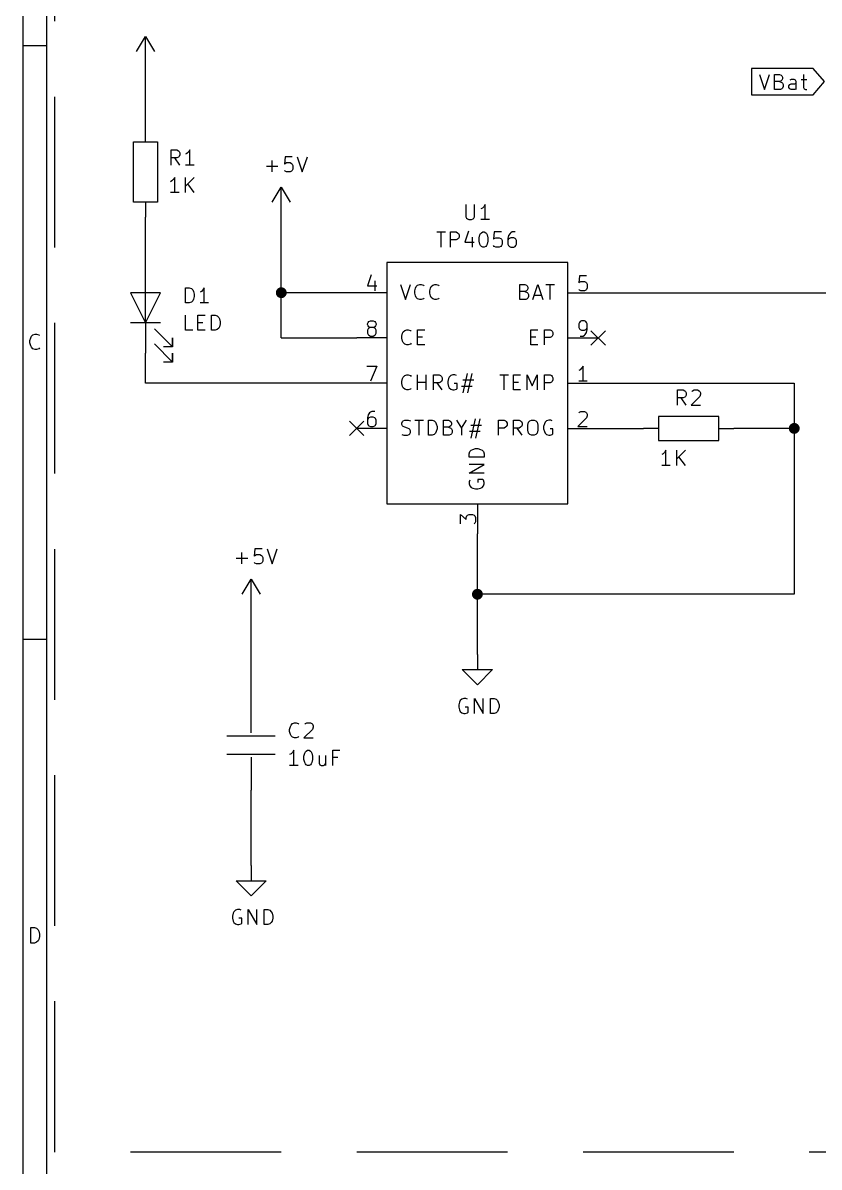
# Model space of a CAD drawing. Extents: x 0.4 to 16.1, y -11.3 to -0.4.
# Drawn here: x 0.394 to 3.032, y -8.05 to -4.255 of the extents above; entities that cross this region are included whole.
import ezdxf

# ---------------------------------------------------------------- set-up
doc = ezdxf.new("R2010")
doc.units = 0
doc.header["$MEASUREMENT"] = 0
doc.linetypes.add('DASHED', pattern=[0.75, 0.5, -0.25])
for name, color, linetype in [('BLUE4', 5, 'CONTINUOUS'), ('BROWN2', 54, 'CONTINUOUS'), ('CYAN2', 4, 'CONTINUOUS'), ('MAGENTA2', 6, 'CONTINUOUS'), ('MAGENTA3', 221, 'CONTINUOUS'), ('RED3', 11, 'CONTINUOUS')]:
    doc.layers.add(name, color=color, linetype=linetype)

msp = doc.modelspace()

# ---------------------------------------------------------------- linework, layer by layer
at = {"layer": 'BLUE4', "linetype": 'CONTINUOUS'}
for p, q in [((1.54762, -5.09124), (1.53571, -5.12695)), ((1.55952, -5.11028), (1.55952, -5.14362)), ((2.23809, -5.09362), (2.23571, -5.11743)), ((2.23571, -5.11743), (2.23809, -5.11505)), ((2.2619, -5.09362), (2.23809, -5.09362)), ((2.23809, -5.11505), (2.24285, -5.11267)), ((2.24285, -5.11267), (2.25476, -5.11267)), ((2.25476, -5.11267), (2.25952, -5.11505)), ((2.25952, -5.11505), (2.2619, -5.11743)), ((2.2619, -5.11743), (2.26428, -5.12219)), ((2.26428, -5.12219), (2.26428, -5.13409)), ((1.53571, -5.12695), (1.56667, -5.12695)), ((2.23809, -5.14124), (2.23571, -5.13885)), ((2.24285, -5.14362), (2.23809, -5.14124)), ((2.25476, -5.14362), (2.24285, -5.14362)), ((2.25952, -5.14124), (2.25476, -5.14362)), ((2.2619, -5.13885), (2.25952, -5.14124)), ((2.26428, -5.13409), (2.2619, -5.13885)), ((1.53571, -5.25314), (1.53809, -5.24838)), ((1.53571, -5.25552), (1.53571, -5.25314)), ((1.53809, -5.26028), (1.53571, -5.25552)), ((1.53809, -5.26981), (1.53571, -5.27457)), ((1.53809, -5.24838), (1.54047, -5.246)), ((1.54047, -5.26267), (1.53809, -5.26028)), ((1.54047, -5.26743), (1.53809, -5.26981)), ((1.54047, -5.246), (1.54524, -5.24362)), ((1.54524, -5.26505), (1.54047, -5.26267)), ((1.54524, -5.26505), (1.54047, -5.26743)), ((1.54524, -5.24362), (1.55476, -5.24362)), ((1.55476, -5.26505), (1.54524, -5.26505)), ((1.55476, -5.24362), (1.55952, -5.246)), ((1.55952, -5.26267), (1.55476, -5.26505)), ((1.55952, -5.26743), (1.55476, -5.26505)), ((1.55952, -5.246), (1.5619, -5.24838)), ((1.5619, -5.26028), (1.55952, -5.26267)), ((1.5619, -5.26981), (1.55952, -5.26743)), ((1.5619, -5.24838), (1.56428, -5.25314)), ((1.56428, -5.25552), (1.5619, -5.26028)), ((1.56428, -5.27457), (1.5619, -5.26981)), ((1.56428, -5.25314), (1.56428, -5.25552)), ((2.23809, -5.24838), (2.23571, -5.25314)), ((2.23571, -5.25314), (2.23571, -5.26505)), ((2.23571, -5.26505), (2.23809, -5.26981)), ((2.24047, -5.246), (2.23809, -5.24838)), ((2.23809, -5.26981), (2.24047, -5.27219)), ((2.24524, -5.24362), (2.24047, -5.246)), ((2.24047, -5.27219), (2.24524, -5.27457)), ((2.25476, -5.24362), (2.24524, -5.24362)), ((2.25952, -5.246), (2.25476, -5.24362)), ((2.25476, -5.27457), (2.25952, -5.27219)), ((2.2619, -5.24838), (2.25952, -5.246)), ((2.25952, -5.27219), (2.2619, -5.26981)), ((2.26428, -5.25314), (2.2619, -5.24838)), ((2.2619, -5.26981), (2.26428, -5.26505)), ((2.2619, -5.28171), (2.26428, -5.27219)), ((2.26428, -5.27219), (2.26428, -5.25314)), ((1.53571, -5.27457), (1.53571, -5.28409)), ((1.53571, -5.28409), (1.53809, -5.28885)), ((1.53809, -5.28885), (1.54047, -5.29124)), ((1.54047, -5.29124), (1.54524, -5.29362)), ((1.54524, -5.29362), (1.55476, -5.29362)), ((1.55476, -5.29362), (1.55952, -5.29124)), ((1.55952, -5.29124), (1.5619, -5.28885)), ((1.5619, -5.28885), (1.56428, -5.28409)), ((1.56428, -5.28409), (1.56428, -5.27457)), ((2.24047, -5.29362), (2.25, -5.29362)), ((2.24524, -5.27457), (2.25476, -5.27457)), ((2.25, -5.29362), (2.25476, -5.29124)), ((2.25476, -5.29124), (2.25714, -5.28885)), ((2.25714, -5.28885), (2.2619, -5.28171)), ((1.53333, -5.39362), (1.56667, -5.39362)), ((1.56667, -5.39362), (1.54524, -5.44362)), ((2.24047, -5.40552), (2.23571, -5.4079)), ((2.24524, -5.40076), (2.24047, -5.40552)), ((2.25, -5.39362), (2.24524, -5.40076)), ((2.25, -5.44362), (2.25, -5.39362)), ((2.26428, -5.44362), (2.23571, -5.44362)), ((1.53809, -5.55552), (1.53571, -5.56505)), ((1.53571, -5.56505), (1.53571, -5.58409)), ((1.53809, -5.56743), (1.53571, -5.57219)), ((1.54285, -5.54838), (1.53809, -5.55552)), ((1.54047, -5.56505), (1.53809, -5.56743)), ((1.54524, -5.56267), (1.54047, -5.56505)), ((1.54524, -5.546), (1.54285, -5.54838)), ((1.55, -5.54362), (1.54524, -5.546)), ((1.55476, -5.56267), (1.54524, -5.56267)), ((1.55952, -5.54362), (1.55, -5.54362)), ((1.55952, -5.56505), (1.55476, -5.56267)), ((1.5619, -5.56743), (1.55952, -5.56505)), ((1.56428, -5.57219), (1.5619, -5.56743)), ((1.56428, -5.58409), (1.56428, -5.57219)), ((2.2619, -5.56505), (2.23333, -5.59362)), ((2.23571, -5.54838), (2.23809, -5.546)), ((2.23809, -5.546), (2.24285, -5.54362)), ((2.24285, -5.54362), (2.25476, -5.54362)), ((2.25476, -5.54362), (2.25952, -5.546)), ((2.25952, -5.546), (2.2619, -5.54838)), ((2.2619, -5.54838), (2.26428, -5.55314)), ((2.26428, -5.5579), (2.2619, -5.56505)), ((2.26428, -5.55314), (2.26428, -5.5579)), ((1.53571, -5.58409), (1.53809, -5.58885)), ((1.53809, -5.58885), (1.54047, -5.59124)), ((1.54047, -5.59124), (1.54524, -5.59362)), ((1.54524, -5.59362), (1.55476, -5.59362)), ((1.55476, -5.59362), (1.55952, -5.59124)), ((1.55952, -5.59124), (1.5619, -5.58885)), ((1.5619, -5.58885), (1.56428, -5.58409)), ((2.23333, -5.59362), (2.26428, -5.59362)), ((1.84362, -5.91667), (1.84362, -5.88571)), ((1.84362, -5.88571), (1.86267, -5.90238)), ((1.86267, -5.89524), (1.86505, -5.89047)), ((1.86267, -5.90238), (1.86267, -5.89524)), ((1.86505, -5.89047), (1.86743, -5.88809)), ((1.86743, -5.88809), (1.87219, -5.88571)), ((1.87219, -5.88571), (1.88409, -5.88571)), ((1.88409, -5.88571), (1.88885, -5.88809)), ((1.88885, -5.88809), (1.89124, -5.89047)), ((1.89124, -5.91428), (1.88885, -5.91667)), ((1.89124, -5.89047), (1.89362, -5.89524)), ((1.89362, -5.90952), (1.89124, -5.91428)), ((1.89362, -5.89524), (1.89362, -5.90952))]:
    msp.add_line(p, q, dxfattribs=at)
at = {"layer": 'BROWN2', "linetype": 'CONTINUOUS'}
for p, q in [((0.3937, -0.3937), (0.3937, -11.2993)), ((0.47244, -0.47244), (0.47244, -11.2206)), ((0.77, -4.35), (0.8, -4.3)), ((0.8, -4.4), (0.8, -4.3)), ((0.8, -4.3), (0.83, -4.35)), ((0.3937, -4.33071), (0.47244, -4.33071)), ((3.0125, -4.40624), (2.80832, -4.40624)), ((2.80832, -4.40624), (2.80832, -4.45)), ((2.83497, -4.42619), (2.85163, -4.47619)), ((2.85163, -4.47619), (2.8683, -4.42619)), ((2.88497, -4.47619), (2.88497, -4.42619)), ((2.88497, -4.42619), (2.90163, -4.42619)), ((2.90163, -4.42619), (2.9064, -4.42857)), ((2.9064, -4.42857), (2.90878, -4.43095)), ((2.90878, -4.43095), (2.91116, -4.43572)), ((2.91116, -4.43572), (2.91116, -4.44048)), ((2.9802, -4.42619), (2.9802, -4.46905)), ((3.05, -4.45), (3.0125, -4.40624)), ((2.80832, -4.45), (2.80832, -4.49376)), ((2.90163, -4.45), (2.88497, -4.45)), ((2.90402, -4.47619), (2.88497, -4.47619)), ((2.9064, -4.44762), (2.90163, -4.45)), ((2.90163, -4.45), (2.90878, -4.45238)), ((2.90878, -4.47381), (2.90402, -4.47619)), ((2.90878, -4.44524), (2.9064, -4.44762)), ((2.91116, -4.44048), (2.90878, -4.44524)), ((2.90878, -4.45238), (2.91116, -4.45476)), ((2.91116, -4.47143), (2.90878, -4.47381)), ((2.91116, -4.45476), (2.91354, -4.45952)), ((2.91354, -4.46667), (2.91116, -4.47143)), ((2.91354, -4.45952), (2.91354, -4.46667)), ((2.93259, -4.46429), (2.93497, -4.45952)), ((2.93259, -4.46905), (2.93259, -4.46429)), ((2.93497, -4.47381), (2.93259, -4.46905)), ((2.93973, -4.44286), (2.93497, -4.44524)), ((2.93497, -4.45952), (2.93973, -4.45715)), ((2.93973, -4.47619), (2.93497, -4.47381)), ((2.94925, -4.44286), (2.93973, -4.44286)), ((2.93973, -4.45715), (2.95163, -4.45715)), ((2.95163, -4.47619), (2.93973, -4.47619)), ((2.95402, -4.44524), (2.94925, -4.44286)), ((2.95163, -4.45715), (2.9564, -4.45476)), ((2.9564, -4.47381), (2.95163, -4.47619)), ((2.9564, -4.45), (2.95402, -4.44524)), ((2.9564, -4.47619), (2.9564, -4.45)), ((2.97306, -4.44286), (2.99211, -4.44286)), ((2.9802, -4.46905), (2.98259, -4.47381)), ((2.98259, -4.47381), (2.98735, -4.47619)), ((2.98735, -4.47619), (2.99211, -4.47619)), ((3.0125, -4.49376), (3.05, -4.45)), ((2.80832, -4.49376), (3.0125, -4.49376)), ((0.8, -4.65), (0.8, -4.6)), ((0.76, -4.85), (0.76, -4.65)), ((0.76, -4.65), (0.84, -4.65)), ((0.84, -4.65), (0.84, -4.85)), ((1.22, -4.85), (1.25, -4.8)), ((1.25, -4.9), (1.25, -4.8)), ((1.25, -4.8), (1.28, -4.85)), ((0.84, -4.85), (0.76, -4.85)), ((0.8, -4.85), (0.8, -4.9)), ((0.8, -5.15), (0.8, -5.05)), ((1.6, -5.05), (1.6, -5.85)), ((2.2, -5.05), (1.6, -5.05)), ((2.2, -5.85), (2.2, -5.05)), ((0.85, -5.15), (0.75, -5.15)), ((0.75, -5.15), (0.8, -5.25)), ((0.8, -5.25), (0.8, -5.15)), ((0.8, -5.25), (0.85, -5.15)), ((1.6, -5.15), (1.5, -5.15)), ((2.2, -5.15), (2.3, -5.15)), ((0.85, -5.25), (0.75, -5.25)), ((0.8, -5.25), (0.8, -5.35)), ((0.83, -5.27), (0.89, -5.33)), ((0.41723, -5.30887), (0.41967, -5.29912)), ((0.41723, -5.31618), (0.41723, -5.30887)), ((0.41967, -5.29912), (0.4221, -5.29424)), ((0.4221, -5.29424), (0.42698, -5.28937)), ((0.42698, -5.28937), (0.43429, -5.28693)), ((0.43429, -5.28693), (0.43916, -5.28693)), ((0.43916, -5.28693), (0.44647, -5.28937)), ((0.44647, -5.28937), (0.44891, -5.29181)), ((0.89, -5.33), (0.89, -5.3)), ((0.89, -5.3), (0.89, -5.33)), ((1.6, -5.3), (1.5, -5.3)), ((2.2, -5.3), (2.3, -5.3)), ((0.41967, -5.32593), (0.41723, -5.31618)), ((0.4221, -5.3308), (0.41967, -5.32593)), ((0.42698, -5.33567), (0.4221, -5.3308)), ((0.43429, -5.33811), (0.42698, -5.33567)), ((0.43916, -5.33811), (0.43429, -5.33811)), ((0.44647, -5.33567), (0.43916, -5.33811)), ((0.44891, -5.33324), (0.44647, -5.33567)), ((0.83, -5.32), (0.89, -5.38)), ((0.89, -5.33), (0.86, -5.33)), ((0.89, -5.38), (0.89, -5.35)), ((0.89, -5.35), (0.89, -5.38)), ((0.89, -5.38), (0.86, -5.38)), ((1.6, -5.45), (1.5, -5.45)), ((2.2, -5.45), (2.3, -5.45)), ((2.5, -5.56), (2.5, -5.64)), ((2.7, -5.56), (2.5, -5.56)), ((2.7, -5.64), (2.7, -5.56)), ((1.6, -5.6), (1.5, -5.6)), ((2.2, -5.6), (2.3, -5.6)), ((2.5, -5.6), (2.45, -5.6)), ((2.7, -5.6), (2.75, -5.6)), ((2.5, -5.64), (2.7, -5.64)), ((1.6, -5.85), (2.2, -5.85)), ((1.9, -5.85), (1.9, -5.95)), ((1.12, -6.15), (1.15, -6.1)), ((1.15, -6.2), (1.15, -6.1)), ((1.15, -6.1), (1.18, -6.15)), ((0.3937, -6.29921), (0.47244, -6.29921)), ((1.9, -6.35), (1.9, -6.4)), ((1.9, -6.45), (1.85, -6.4)), ((1.85, -6.4), (1.9, -6.4)), ((1.9, -6.4), (1.95, -6.4)), ((1.95, -6.4), (1.9, -6.45)), ((1.15, -6.61), (1.15, -6.5)), ((1.07, -6.62), (1.23, -6.62)), ((1.07, -6.68), (1.23, -6.68)), ((1.15, -6.69), (1.15, -6.8)), ((1.15, -7.05), (1.15, -7.1)), ((1.15, -7.15), (1.1, -7.1)), ((1.1, -7.1), (1.15, -7.1)), ((1.15, -7.1), (1.2, -7.1)), ((1.2, -7.1), (1.15, -7.15)), ((0.41967, -7.30661), (0.41967, -7.25543)), ((0.41967, -7.25543), (0.43185, -7.25543)), ((0.43185, -7.25543), (0.43916, -7.25787)), ((0.43916, -7.25787), (0.44404, -7.26275)), ((0.44404, -7.26275), (0.44647, -7.26762)), ((0.44647, -7.26762), (0.44891, -7.27737)), ((0.44891, -7.28468), (0.44647, -7.29443)), ((0.44891, -7.27737), (0.44891, -7.28468)), ((0.43185, -7.30661), (0.41967, -7.30661)), ((0.43916, -7.30418), (0.43185, -7.30661)), ((0.44404, -7.2993), (0.43916, -7.30418)), ((0.44647, -7.29443), (0.44404, -7.2993))]:
    msp.add_line(p, q, dxfattribs=at)
at = {"layer": 'CYAN2', "linetype": 'CONTINUOUS'}
for p, q in [((2.276, -5.276), (2.324, -5.324)), ((2.324, -5.276), (2.276, -5.324)), ((1.476, -5.576), (1.524, -5.624)), ((1.524, -5.576), (1.476, -5.624))]:
    msp.add_line(p, q, dxfattribs=at)
at = {"layer": 'MAGENTA2', "linetype": 'CONTINUOUS'}
for p, q in [((0.88503, -4.72662), (0.88503, -4.67662)), ((0.88503, -4.67662), (0.90407, -4.67662)), ((0.90407, -4.70281), (0.88503, -4.70281)), ((0.9136, -4.72662), (0.89693, -4.70281)), ((0.90407, -4.67662), (0.90883, -4.679)), ((0.90883, -4.70043), (0.90407, -4.70281)), ((0.90883, -4.679), (0.91122, -4.68138)), ((0.91122, -4.69805), (0.90883, -4.70043)), ((0.91122, -4.68138), (0.9136, -4.68614)), ((0.9136, -4.69328), (0.91122, -4.69805)), ((0.9136, -4.68614), (0.9136, -4.69328)), ((0.93741, -4.68852), (0.93265, -4.6909)), ((0.94217, -4.68376), (0.93741, -4.68852)), ((0.94693, -4.67662), (0.94217, -4.68376)), ((0.94693, -4.72662), (0.94693, -4.67662)), ((1.26262, -4.69962), (1.26024, -4.72343)), ((1.28643, -4.69962), (1.26262, -4.69962)), ((1.30309, -4.69962), (1.31976, -4.74962)), ((1.31976, -4.74962), (1.33643, -4.69962)), ((0.96122, -4.72662), (0.93265, -4.72662)), ((1.20071, -4.73057), (1.23881, -4.73057)), ((1.21976, -4.74962), (1.21976, -4.71152)), ((1.26024, -4.72343), (1.26262, -4.72105)), ((1.26262, -4.72105), (1.26738, -4.71867)), ((1.26738, -4.71867), (1.27928, -4.71867)), ((1.27928, -4.71867), (1.28405, -4.72105)), ((1.28405, -4.72105), (1.28643, -4.72343)), ((1.28643, -4.72343), (1.28881, -4.72819)), ((1.28881, -4.74009), (1.28643, -4.74485)), ((1.28881, -4.72819), (1.28881, -4.74009)), ((0.88741, -4.77952), (0.88265, -4.7819)), ((0.89217, -4.77476), (0.88741, -4.77952)), ((0.89693, -4.76762), (0.89217, -4.77476)), ((0.89693, -4.81762), (0.89693, -4.76762)), ((0.93265, -4.81762), (0.93265, -4.76762)), ((0.96122, -4.76762), (0.93265, -4.79619)), ((1.26262, -4.74724), (1.26024, -4.74485)), ((1.26738, -4.74962), (1.26262, -4.74724)), ((1.27928, -4.74962), (1.26738, -4.74962)), ((1.28405, -4.74724), (1.27928, -4.74962)), ((1.28643, -4.74485), (1.28405, -4.74724)), ((0.91122, -4.81762), (0.88265, -4.81762)), ((0.96122, -4.81762), (0.93979, -4.78905)), ((1.8619, -4.85762), (1.8619, -4.89809)), ((1.89047, -4.89809), (1.89047, -4.85762)), ((1.91667, -4.86952), (1.9119, -4.8719)), ((1.92143, -4.86476), (1.91667, -4.86952)), ((1.92619, -4.85762), (1.92143, -4.86476)), ((1.92619, -4.90762), (1.92619, -4.85762)), ((1.8619, -4.89809), (1.86428, -4.90285)), ((1.86428, -4.90285), (1.86667, -4.90524)), ((1.86667, -4.90524), (1.87143, -4.90762)), ((1.87143, -4.90762), (1.88095, -4.90762)), ((1.88095, -4.90762), (1.88571, -4.90524)), ((1.88571, -4.90524), (1.88809, -4.90285)), ((1.88809, -4.90285), (1.89047, -4.89809)), ((1.94047, -4.90762), (1.9119, -4.90762)), ((1.76547, -4.94862), (1.79405, -4.94862)), ((1.77976, -4.99862), (1.77976, -4.94862)), ((1.81071, -4.99862), (1.81071, -4.94862)), ((1.81071, -4.94862), (1.82976, -4.94862)), ((1.82976, -4.94862), (1.83452, -4.951)), ((1.83452, -4.951), (1.8369, -4.95338)), ((1.8369, -4.97005), (1.83452, -4.97243)), ((1.8369, -4.95338), (1.83928, -4.95814)), ((1.83928, -4.96528), (1.8369, -4.97005)), ((1.83928, -4.95814), (1.83928, -4.96528)), ((1.87024, -4.94624), (1.85833, -4.98195)), ((1.88214, -4.96528), (1.88214, -4.99862)), ((1.90595, -4.96767), (1.90833, -4.95814)), ((1.90595, -4.97957), (1.90595, -4.96767)), ((1.90833, -4.95814), (1.91071, -4.95338)), ((1.91071, -4.95338), (1.91309, -4.951)), ((1.91309, -4.951), (1.91785, -4.94862)), ((1.91785, -4.94862), (1.92262, -4.94862)), ((1.92262, -4.94862), (1.92738, -4.951)), ((1.92738, -4.951), (1.92976, -4.95338)), ((1.92976, -4.95338), (1.93214, -4.95814)), ((1.93214, -4.95814), (1.93452, -4.96767)), ((1.93452, -4.96767), (1.93452, -4.97957)), ((1.95595, -4.94862), (1.95357, -4.97243)), ((1.95357, -4.97243), (1.95595, -4.97005)), ((1.97976, -4.94862), (1.95595, -4.94862)), ((1.95595, -4.97005), (1.96071, -4.96767)), ((1.96071, -4.96767), (1.97262, -4.96767)), ((1.97262, -4.96767), (1.97738, -4.97005)), ((1.97738, -4.97005), (1.97976, -4.97243)), ((2.00357, -4.96052), (2.00119, -4.97005)), ((2.00119, -4.97005), (2.00119, -4.98909)), ((2.00833, -4.95338), (2.00357, -4.96052)), ((2.00595, -4.97005), (2.00357, -4.97243)), ((2.01071, -4.96767), (2.00595, -4.97005)), ((2.01071, -4.951), (2.00833, -4.95338)), ((2.01547, -4.94862), (2.01071, -4.951)), ((2.02024, -4.96767), (2.01071, -4.96767)), ((2.025, -4.94862), (2.01547, -4.94862)), ((2.025, -4.97005), (2.02024, -4.96767)), ((2.02738, -4.97243), (2.025, -4.97005)), ((1.82976, -4.97481), (1.81071, -4.97481)), ((1.83452, -4.97243), (1.82976, -4.97481)), ((1.85833, -4.98195), (1.88928, -4.98195)), ((1.90833, -4.98909), (1.90595, -4.97957)), ((1.91071, -4.99385), (1.90833, -4.98909)), ((1.91309, -4.99624), (1.91071, -4.99385)), ((1.91785, -4.99862), (1.91309, -4.99624)), ((1.92262, -4.99862), (1.91785, -4.99862)), ((1.92738, -4.99624), (1.92262, -4.99862)), ((1.92976, -4.99385), (1.92738, -4.99624)), ((1.93214, -4.98909), (1.92976, -4.99385)), ((1.93452, -4.97957), (1.93214, -4.98909)), ((1.95595, -4.99624), (1.95357, -4.99385)), ((1.96071, -4.99862), (1.95595, -4.99624)), ((1.97262, -4.99862), (1.96071, -4.99862)), ((1.97738, -4.99624), (1.97262, -4.99862)), ((1.97976, -4.99385), (1.97738, -4.99624)), ((1.97976, -4.97243), (1.98214, -4.97719)), ((1.98214, -4.98909), (1.97976, -4.99385)), ((1.98214, -4.97719), (1.98214, -4.98909)), ((2.00357, -4.97243), (2.00119, -4.97719)), ((2.00119, -4.98909), (2.00357, -4.99385)), ((2.00357, -4.99385), (2.00595, -4.99624)), ((2.00595, -4.99624), (2.01071, -4.99862)), ((2.01071, -4.99862), (2.02024, -4.99862)), ((2.02024, -4.99862), (2.025, -4.99624)), ((2.025, -4.99624), (2.02738, -4.99385)), ((2.02976, -4.97719), (2.02738, -4.97243)), ((2.02738, -4.99385), (2.02976, -4.98909)), ((2.02976, -4.98909), (2.02976, -4.97719)), ((1.64476, -5.12262), (1.66143, -5.17262)), ((1.66143, -5.17262), (1.67809, -5.12262)), ((1.7019, -5.125), (1.70905, -5.12262)), ((1.70905, -5.12262), (1.71381, -5.12262)), ((1.71381, -5.12262), (1.72095, -5.125)), ((1.7519, -5.125), (1.75905, -5.12262)), ((1.75905, -5.12262), (1.76381, -5.12262)), ((1.76381, -5.12262), (1.77095, -5.125)), ((2.04095, -5.17262), (2.04095, -5.12262)), ((2.04095, -5.12262), (2.05762, -5.12262)), ((2.05762, -5.12262), (2.06238, -5.125)), ((2.08381, -5.17262), (2.10047, -5.12262)), ((2.10047, -5.12262), (2.11714, -5.17262)), ((2.12667, -5.12262), (2.15524, -5.12262)), ((2.14095, -5.17262), (2.14095, -5.12262)), ((0.93303, -5.18361), (0.93303, -5.13361)), ((0.93303, -5.13361), (0.94493, -5.13361)), ((0.94493, -5.13361), (0.95208, -5.136)), ((0.95208, -5.136), (0.95683, -5.14076)), ((0.95683, -5.14076), (0.95922, -5.14552)), ((0.95922, -5.14552), (0.9616, -5.15504)), ((0.9616, -5.15504), (0.9616, -5.16219)), ((0.98541, -5.14552), (0.98065, -5.1479)), ((0.99017, -5.14076), (0.98541, -5.14552)), ((0.99493, -5.13361), (0.99017, -5.14076)), ((0.99493, -5.18361), (0.99493, -5.13361)), ((1.69238, -5.14405), (1.69476, -5.13452)), ((1.69238, -5.15119), (1.69238, -5.14405)), ((1.69476, -5.16071), (1.69238, -5.15119)), ((1.69476, -5.13452), (1.69714, -5.12976)), ((1.69714, -5.16547), (1.69476, -5.16071)), ((1.69714, -5.12976), (1.7019, -5.125)), ((1.72095, -5.125), (1.72333, -5.12738)), ((1.74238, -5.14405), (1.74476, -5.13452)), ((1.74238, -5.15119), (1.74238, -5.14405)), ((1.74476, -5.16071), (1.74238, -5.15119)), ((1.74476, -5.13452), (1.74714, -5.12976)), ((1.74714, -5.16547), (1.74476, -5.16071)), ((1.74714, -5.12976), (1.7519, -5.125)), ((1.77095, -5.125), (1.77333, -5.12738)), ((2.05762, -5.14643), (2.04095, -5.14643)), ((2.06238, -5.14405), (2.05762, -5.14643)), ((2.05762, -5.14643), (2.06476, -5.14881)), ((2.06238, -5.125), (2.06476, -5.12738)), ((2.06476, -5.14167), (2.06238, -5.14405)), ((2.06476, -5.12738), (2.06714, -5.13214)), ((2.06714, -5.1369), (2.06476, -5.14167)), ((2.06476, -5.14881), (2.06714, -5.15119)), ((2.06714, -5.13214), (2.06714, -5.1369)), ((2.06714, -5.15119), (2.06952, -5.15595)), ((2.06952, -5.15595), (2.06952, -5.16309)), ((2.08857, -5.15833), (2.11238, -5.15833)), ((0.94493, -5.18361), (0.93303, -5.18361)), ((0.95208, -5.18123), (0.94493, -5.18361)), ((0.95683, -5.17647), (0.95208, -5.18123)), ((0.95922, -5.17171), (0.95683, -5.17647)), ((0.9616, -5.16219), (0.95922, -5.17171)), ((1.00922, -5.18361), (0.98065, -5.18361)), ((1.7019, -5.17024), (1.69714, -5.16547)), ((1.70905, -5.17262), (1.7019, -5.17024)), ((1.71381, -5.17262), (1.70905, -5.17262)), ((1.72095, -5.17024), (1.71381, -5.17262)), ((1.72333, -5.16785), (1.72095, -5.17024)), ((1.7519, -5.17024), (1.74714, -5.16547)), ((1.75905, -5.17262), (1.7519, -5.17024)), ((1.76381, -5.17262), (1.75905, -5.17262)), ((1.77095, -5.17024), (1.76381, -5.17262)), ((1.77333, -5.16785), (1.77095, -5.17024)), ((2.06, -5.17262), (2.04095, -5.17262)), ((2.06476, -5.17024), (2.06, -5.17262)), ((2.06714, -5.16785), (2.06476, -5.17024)), ((2.06952, -5.16309), (2.06714, -5.16785)), ((0.93303, -5.27461), (0.93303, -5.22461)), ((0.9735, -5.27461), (0.9735, -5.22461)), ((0.9735, -5.22461), (0.99731, -5.22461)), ((1.01874, -5.27461), (1.01874, -5.22461)), ((1.01874, -5.22461), (1.03065, -5.22461)), ((1.03065, -5.22461), (1.03779, -5.227)), ((1.03779, -5.227), (1.04255, -5.23176)), ((1.04255, -5.23176), (1.04493, -5.23652)), ((1.04493, -5.23652), (1.04731, -5.24604)), ((0.9735, -5.24842), (0.99017, -5.24842)), ((1.03779, -5.27223), (1.03065, -5.27461)), ((1.04255, -5.26747), (1.03779, -5.27223)), ((1.04493, -5.26271), (1.04255, -5.26747)), ((1.04731, -5.25319), (1.04493, -5.26271)), ((1.04731, -5.24604), (1.04731, -5.25319)), ((1.65905, -5.275), (1.66619, -5.27262)), ((1.66619, -5.27262), (1.67095, -5.27262)), ((1.67095, -5.27262), (1.67809, -5.275)), ((1.7019, -5.32262), (1.7019, -5.27262)), ((1.7019, -5.27262), (1.72571, -5.27262)), ((2.07667, -5.32262), (2.07667, -5.27262)), ((2.07667, -5.27262), (2.10047, -5.27262)), ((2.1219, -5.32262), (2.1219, -5.27262)), ((2.1219, -5.27262), (2.14095, -5.27262)), ((2.14095, -5.27262), (2.14571, -5.275)), ((0.95683, -5.27461), (0.93303, -5.27461)), ((0.99731, -5.27461), (0.9735, -5.27461)), ((1.03065, -5.27461), (1.01874, -5.27461)), ((1.64952, -5.29405), (1.6519, -5.28452)), ((1.64952, -5.30119), (1.64952, -5.29405)), ((1.6519, -5.31071), (1.64952, -5.30119)), ((1.6519, -5.28452), (1.65428, -5.27976)), ((1.65428, -5.31547), (1.6519, -5.31071)), ((1.65428, -5.27976), (1.65905, -5.275)), ((1.67809, -5.275), (1.68047, -5.27738)), ((1.7019, -5.29643), (1.71857, -5.29643)), ((2.07667, -5.29643), (2.09333, -5.29643)), ((2.14095, -5.29881), (2.1219, -5.29881)), ((2.14571, -5.29643), (2.14095, -5.29881)), ((2.14571, -5.275), (2.14809, -5.27738)), ((2.14809, -5.29405), (2.14571, -5.29643)), ((2.14809, -5.27738), (2.15047, -5.28214)), ((2.15047, -5.28928), (2.14809, -5.29405)), ((2.15047, -5.28214), (2.15047, -5.28928)), ((1.65905, -5.32024), (1.65428, -5.31547)), ((1.66619, -5.32262), (1.65905, -5.32024)), ((1.67095, -5.32262), (1.66619, -5.32262)), ((1.67809, -5.32024), (1.67095, -5.32262)), ((1.68047, -5.31785), (1.67809, -5.32024)), ((1.72571, -5.32262), (1.7019, -5.32262)), ((2.10047, -5.32262), (2.07667, -5.32262)), ((1.65428, -5.42976), (1.65905, -5.425)), ((1.65905, -5.425), (1.66619, -5.42262)), ((1.66619, -5.42262), (1.67095, -5.42262)), ((1.67095, -5.42262), (1.67809, -5.425)), ((1.67809, -5.425), (1.68047, -5.42738)), ((1.7019, -5.47262), (1.7019, -5.42262)), ((1.73047, -5.47262), (1.73047, -5.42262)), ((1.75428, -5.47262), (1.75428, -5.42262)), ((1.75428, -5.42262), (1.77333, -5.42262)), ((1.77333, -5.42262), (1.77809, -5.425)), ((1.77809, -5.425), (1.78047, -5.42738)), ((1.81143, -5.425), (1.80667, -5.42976)), ((1.81857, -5.42262), (1.81143, -5.425)), ((1.82571, -5.42262), (1.81857, -5.42262)), ((1.83047, -5.425), (1.82571, -5.42262)), ((1.86619, -5.41785), (1.8519, -5.48214)), ((1.86857, -5.48214), (1.88285, -5.41785)), ((1.97428, -5.42262), (2.00285, -5.42262)), ((1.98857, -5.47262), (1.98857, -5.42262)), ((2.01952, -5.47262), (2.01952, -5.42262)), ((2.01952, -5.42262), (2.04333, -5.42262)), ((2.06476, -5.47262), (2.06476, -5.42262)), ((2.06476, -5.42262), (2.08143, -5.45833)), ((2.08143, -5.45833), (2.09809, -5.42262)), ((2.09809, -5.42262), (2.09809, -5.47262)), ((2.1219, -5.47262), (2.1219, -5.42262)), ((2.1219, -5.42262), (2.14095, -5.42262)), ((2.14095, -5.42262), (2.14571, -5.425)), ((2.14571, -5.425), (2.14809, -5.42738)), ((1.64952, -5.44405), (1.6519, -5.43452)), ((1.64952, -5.45119), (1.64952, -5.44405)), ((1.6519, -5.46071), (1.64952, -5.45119)), ((1.6519, -5.43452), (1.65428, -5.42976)), ((1.65428, -5.46547), (1.6519, -5.46071)), ((1.7019, -5.44643), (1.73047, -5.44643)), ((1.77333, -5.44881), (1.75428, -5.44881)), ((1.78285, -5.47262), (1.76619, -5.44881)), ((1.77809, -5.44643), (1.77333, -5.44881)), ((1.78047, -5.44405), (1.77809, -5.44643)), ((1.78047, -5.42738), (1.78285, -5.43214)), ((1.78285, -5.43928), (1.78047, -5.44405)), ((1.78285, -5.43214), (1.78285, -5.43928)), ((1.80428, -5.43452), (1.8019, -5.44405)), ((1.8019, -5.44405), (1.8019, -5.45119)), ((1.8019, -5.45119), (1.80428, -5.46071)), ((1.80667, -5.42976), (1.80428, -5.43452)), ((1.80428, -5.46071), (1.80667, -5.46547)), ((1.83285, -5.45119), (1.82333, -5.45119)), ((1.83285, -5.46785), (1.83285, -5.45119)), ((1.88285, -5.46071), (1.84714, -5.46071)), ((1.8519, -5.43928), (1.88762, -5.43928)), ((2.01952, -5.44643), (2.03619, -5.44643)), ((2.14095, -5.44881), (2.1219, -5.44881)), ((2.14571, -5.44643), (2.14095, -5.44881)), ((2.14809, -5.44405), (2.14571, -5.44643)), ((2.14809, -5.42738), (2.15047, -5.43214)), ((2.15047, -5.43928), (2.14809, -5.44405)), ((2.15047, -5.43214), (2.15047, -5.43928)), ((1.65905, -5.47024), (1.65428, -5.46547)), ((1.66619, -5.47262), (1.65905, -5.47024)), ((1.67095, -5.47262), (1.66619, -5.47262)), ((1.67809, -5.47024), (1.67095, -5.47262)), ((1.68047, -5.46785), (1.67809, -5.47024)), ((1.80667, -5.46547), (1.81143, -5.47024)), ((1.81143, -5.47024), (1.81857, -5.47262)), ((1.81857, -5.47262), (1.82333, -5.47262)), ((1.82333, -5.47262), (1.83047, -5.47024)), ((1.83047, -5.47024), (1.83285, -5.46785)), ((2.04333, -5.47262), (2.01952, -5.47262)), ((2.56309, -5.52262), (2.56309, -5.47262)), ((2.56309, -5.47262), (2.58214, -5.47262)), ((2.58214, -5.49881), (2.56309, -5.49881)), ((2.59167, -5.52262), (2.575, -5.49881)), ((2.58214, -5.47262), (2.5869, -5.475)), ((2.5869, -5.49643), (2.58214, -5.49881)), ((2.5869, -5.475), (2.58928, -5.47738)), ((2.58928, -5.49405), (2.5869, -5.49643)), ((2.58928, -5.47738), (2.59167, -5.48214)), ((2.59167, -5.48928), (2.58928, -5.49405)), ((2.59167, -5.48214), (2.59167, -5.48928)), ((2.6369, -5.49405), (2.60833, -5.52262)), ((2.61071, -5.47738), (2.61309, -5.475)), ((2.61309, -5.475), (2.61785, -5.47262)), ((2.61785, -5.47262), (2.62976, -5.47262)), ((2.62976, -5.47262), (2.63452, -5.475)), ((2.63452, -5.475), (2.6369, -5.47738)), ((2.6369, -5.47738), (2.63928, -5.48214)), ((2.63928, -5.4869), (2.6369, -5.49405)), ((2.63928, -5.48214), (2.63928, -5.4869)), ((2.60833, -5.52262), (2.63928, -5.52262)), ((1.64952, -5.58214), (1.6519, -5.57738)), ((1.6519, -5.57738), (1.65428, -5.575)), ((1.65428, -5.575), (1.65905, -5.57262)), ((1.65905, -5.57262), (1.67095, -5.57262)), ((1.67095, -5.57262), (1.67809, -5.575)), ((1.69238, -5.57262), (1.72095, -5.57262)), ((1.70667, -5.62262), (1.70667, -5.57262)), ((1.73762, -5.62262), (1.73762, -5.57262)), ((1.73762, -5.57262), (1.74952, -5.57262)), ((1.74952, -5.57262), (1.75667, -5.575)), ((1.75667, -5.575), (1.76143, -5.57976)), ((1.78762, -5.62262), (1.78762, -5.57262)), ((1.78762, -5.57262), (1.80428, -5.57262)), ((1.80428, -5.57262), (1.80905, -5.575)), ((1.80905, -5.575), (1.81143, -5.57738)), ((1.81143, -5.57738), (1.81381, -5.58214)), ((1.83047, -5.57262), (1.84714, -5.59881)), ((1.84714, -5.59881), (1.86381, -5.57262)), ((1.89238, -5.56785), (1.87809, -5.63214)), ((1.89476, -5.63214), (1.90905, -5.56785)), ((1.96952, -5.62262), (1.96952, -5.57262)), ((1.96952, -5.57262), (1.98857, -5.57262)), ((1.98857, -5.57262), (1.99333, -5.575)), ((1.99333, -5.575), (1.99571, -5.57738)), ((1.99571, -5.57738), (1.99809, -5.58214)), ((2.01952, -5.62262), (2.01952, -5.57262)), ((2.01952, -5.57262), (2.03857, -5.57262)), ((2.03857, -5.57262), (2.04333, -5.575)), ((2.04333, -5.575), (2.04571, -5.57738)), ((2.04571, -5.57738), (2.04809, -5.58214)), ((2.06952, -5.57976), (2.07428, -5.575)), ((2.07428, -5.575), (2.07905, -5.57262)), ((2.07905, -5.57262), (2.08857, -5.57262)), ((2.08857, -5.57262), (2.09333, -5.575)), ((2.09333, -5.575), (2.09809, -5.57976)), ((2.12905, -5.575), (2.12428, -5.57976)), ((2.13619, -5.57262), (2.12905, -5.575)), ((2.14333, -5.57262), (2.13619, -5.57262)), ((2.14809, -5.575), (2.14333, -5.57262)), ((1.64952, -5.5869), (1.64952, -5.58214)), ((1.6519, -5.59167), (1.64952, -5.5869)), ((1.65428, -5.59405), (1.6519, -5.59167)), ((1.65905, -5.59643), (1.65428, -5.59405)), ((1.66857, -5.59881), (1.65905, -5.59643)), ((1.67333, -5.60119), (1.66857, -5.59881)), ((1.67571, -5.60357), (1.67333, -5.60119)), ((1.67809, -5.60833), (1.67571, -5.60357)), ((1.67571, -5.61785), (1.67809, -5.61309)), ((1.67809, -5.61309), (1.67809, -5.60833)), ((1.76143, -5.61547), (1.75667, -5.62024)), ((1.76143, -5.57976), (1.76381, -5.58452)), ((1.76381, -5.61071), (1.76143, -5.61547)), ((1.76381, -5.58452), (1.76619, -5.59405)), ((1.76619, -5.60119), (1.76381, -5.61071)), ((1.76619, -5.59405), (1.76619, -5.60119)), ((1.80428, -5.59643), (1.78762, -5.59643)), ((1.80905, -5.59405), (1.80428, -5.59643)), ((1.80428, -5.59643), (1.81143, -5.59881)), ((1.81143, -5.59167), (1.80905, -5.59405)), ((1.81381, -5.5869), (1.81143, -5.59167)), ((1.81143, -5.59881), (1.81381, -5.60119)), ((1.81381, -5.58214), (1.81381, -5.5869)), ((1.81381, -5.60119), (1.81619, -5.60595)), ((1.81619, -5.61309), (1.81381, -5.61785)), ((1.81619, -5.60595), (1.81619, -5.61309)), ((1.84714, -5.59881), (1.84714, -5.62262)), ((1.90905, -5.61071), (1.87333, -5.61071)), ((1.87809, -5.58928), (1.91381, -5.58928)), ((1.98857, -5.59881), (1.96952, -5.59881)), ((1.99333, -5.59643), (1.98857, -5.59881)), ((1.99571, -5.59405), (1.99333, -5.59643)), ((1.99809, -5.58928), (1.99571, -5.59405)), ((1.99809, -5.58214), (1.99809, -5.58928)), ((2.03857, -5.59881), (2.01952, -5.59881)), ((2.04809, -5.62262), (2.03143, -5.59881)), ((2.04333, -5.59643), (2.03857, -5.59881)), ((2.04571, -5.59405), (2.04333, -5.59643)), ((2.04809, -5.58928), (2.04571, -5.59405)), ((2.04809, -5.58214), (2.04809, -5.58928)), ((2.06714, -5.58928), (2.06952, -5.57976)), ((2.06714, -5.60595), (2.06714, -5.58928)), ((2.06952, -5.61547), (2.06714, -5.60595)), ((2.07428, -5.62024), (2.06952, -5.61547)), ((2.09809, -5.61547), (2.09333, -5.62024)), ((2.09809, -5.57976), (2.10047, -5.58928)), ((2.10047, -5.60595), (2.09809, -5.61547)), ((2.10047, -5.58928), (2.10047, -5.60595)), ((2.1219, -5.58452), (2.11952, -5.59405)), ((2.11952, -5.59405), (2.11952, -5.60119)), ((2.11952, -5.60119), (2.1219, -5.61071)), ((2.12428, -5.57976), (2.1219, -5.58452)), ((2.1219, -5.61071), (2.12428, -5.61547)), ((2.12428, -5.61547), (2.12905, -5.62024)), ((2.15047, -5.60119), (2.14095, -5.60119)), ((2.15047, -5.61785), (2.15047, -5.60119)), ((1.64952, -5.62024), (1.65667, -5.62262)), ((1.65667, -5.62262), (1.66857, -5.62262)), ((1.66857, -5.62262), (1.67333, -5.62024)), ((1.67333, -5.62024), (1.67571, -5.61785)), ((1.74952, -5.62262), (1.73762, -5.62262)), ((1.75667, -5.62024), (1.74952, -5.62262)), ((1.80667, -5.62262), (1.78762, -5.62262)), ((1.81143, -5.62024), (1.80667, -5.62262)), ((1.81381, -5.61785), (1.81143, -5.62024)), ((2.07905, -5.62262), (2.07428, -5.62024)), ((2.08857, -5.62262), (2.07905, -5.62262)), ((2.09333, -5.62024), (2.08857, -5.62262)), ((2.12905, -5.62024), (2.13619, -5.62262)), ((2.13619, -5.62262), (2.14095, -5.62262)), ((2.14095, -5.62262), (2.14809, -5.62024)), ((2.14809, -5.62024), (2.15047, -5.61785)), ((1.87262, -5.68381), (1.875, -5.67667)), ((1.87262, -5.69571), (1.87262, -5.68381)), ((1.875, -5.67667), (1.87976, -5.6719)), ((1.87976, -5.6719), (1.88452, -5.66952)), ((1.88452, -5.66952), (1.89405, -5.66714)), ((1.89405, -5.66714), (1.90119, -5.66714)), ((1.90119, -5.66714), (1.91071, -5.66952)), ((1.91071, -5.66952), (1.91547, -5.6719)), ((1.91547, -5.6719), (1.92024, -5.67667)), ((1.92024, -5.67667), (1.92262, -5.68381)), ((1.92262, -5.68381), (1.92262, -5.69571)), ((2.51547, -5.68452), (2.51071, -5.6869)), ((2.52024, -5.67976), (2.51547, -5.68452)), ((2.525, -5.67262), (2.52024, -5.67976)), ((2.525, -5.72262), (2.525, -5.67262)), ((2.56071, -5.72262), (2.56071, -5.67262)), ((2.58928, -5.67262), (2.56071, -5.70119)), ((1.92262, -5.69571), (1.87262, -5.69571)), ((1.87262, -5.74809), (1.92262, -5.71952)), ((1.92262, -5.71952), (1.87262, -5.71952)), ((2.53928, -5.72262), (2.51071, -5.72262)), ((2.58928, -5.72262), (2.56785, -5.69405)), ((1.92262, -5.74809), (1.87262, -5.74809)), ((1.875, -5.7719), (1.87262, -5.77667)), ((1.87262, -5.77667), (1.87262, -5.78381)), ((1.87262, -5.78381), (1.875, -5.79095)), ((1.875, -5.79095), (1.87976, -5.79571)), ((1.87976, -5.79571), (1.88452, -5.79809)), ((1.88452, -5.79809), (1.89405, -5.80047)), ((1.89405, -5.80047), (1.90119, -5.80047)), ((1.91785, -5.76952), (1.90119, -5.76952)), ((1.90119, -5.76952), (1.90119, -5.77905)), ((1.90119, -5.80047), (1.91071, -5.79809)), ((1.91071, -5.79809), (1.91547, -5.79571)), ((1.91547, -5.79571), (1.92024, -5.79095)), ((1.92024, -5.7719), (1.91785, -5.76952)), ((1.92262, -5.77905), (1.92024, -5.7719)), ((1.92024, -5.79095), (1.92262, -5.78381)), ((1.92262, -5.78381), (1.92262, -5.77905)), ((1.10071, -6.03057), (1.13881, -6.03057)), ((1.11976, -6.04962), (1.11976, -6.01152)), ((1.16262, -5.99962), (1.16024, -6.02343)), ((1.16024, -6.02343), (1.16262, -6.02105)), ((1.18643, -5.99962), (1.16262, -5.99962)), ((1.16262, -6.02105), (1.16738, -6.01867)), ((1.16738, -6.01867), (1.17928, -6.01867)), ((1.17928, -6.01867), (1.18405, -6.02105)), ((1.18405, -6.02105), (1.18643, -6.02343)), ((1.18643, -6.02343), (1.18881, -6.02819)), ((1.18881, -6.02819), (1.18881, -6.04009)), ((1.20309, -5.99962), (1.21976, -6.04962)), ((1.21976, -6.04962), (1.23643, -5.99962)), ((1.16262, -6.04724), (1.16024, -6.04485)), ((1.16738, -6.04962), (1.16262, -6.04724)), ((1.17928, -6.04962), (1.16738, -6.04962)), ((1.18405, -6.04724), (1.17928, -6.04962)), ((1.18643, -6.04485), (1.18405, -6.04724)), ((1.18881, -6.04009), (1.18643, -6.04485)), ((1.84071, -6.50752), (1.83833, -6.51705)), ((1.83833, -6.51705), (1.83833, -6.52419)), ((1.83833, -6.52419), (1.84071, -6.53371)), ((1.84309, -6.50276), (1.84071, -6.50752)), ((1.84785, -6.498), (1.84309, -6.50276)), ((1.855, -6.49562), (1.84785, -6.498)), ((1.86214, -6.49562), (1.855, -6.49562)), ((1.86928, -6.52419), (1.85976, -6.52419)), ((1.8669, -6.498), (1.86214, -6.49562)), ((1.86928, -6.54085), (1.86928, -6.52419)), ((1.89071, -6.54562), (1.89071, -6.49562)), ((1.89071, -6.49562), (1.91928, -6.54562)), ((1.91928, -6.54562), (1.91928, -6.49562)), ((1.94309, -6.54562), (1.94309, -6.49562)), ((1.94309, -6.49562), (1.955, -6.49562)), ((1.955, -6.49562), (1.96214, -6.498)), ((1.96214, -6.498), (1.9669, -6.50276)), ((1.9669, -6.50276), (1.96928, -6.50752)), ((1.96928, -6.50752), (1.97167, -6.51705)), ((1.97167, -6.52419), (1.96928, -6.53371)), ((1.97167, -6.51705), (1.97167, -6.52419)), ((1.84071, -6.53371), (1.84309, -6.53847)), ((1.84309, -6.53847), (1.84785, -6.54324)), ((1.84785, -6.54324), (1.855, -6.54562)), ((1.855, -6.54562), (1.85976, -6.54562)), ((1.85976, -6.54562), (1.8669, -6.54324)), ((1.8669, -6.54324), (1.86928, -6.54085)), ((1.955, -6.54562), (1.94309, -6.54562)), ((1.96214, -6.54324), (1.955, -6.54562)), ((1.9669, -6.53847), (1.96214, -6.54324)), ((1.96928, -6.53371), (1.9669, -6.53847)), ((1.27765, -6.59805), (1.28003, -6.58852)), ((1.27765, -6.60519), (1.27765, -6.59805)), ((1.28003, -6.58852), (1.28241, -6.58376)), ((1.28241, -6.58376), (1.28717, -6.579)), ((1.28717, -6.579), (1.29431, -6.57662)), ((1.29431, -6.57662), (1.29907, -6.57662)), ((1.29907, -6.57662), (1.30622, -6.579)), ((1.30622, -6.579), (1.3086, -6.58138)), ((1.35383, -6.59805), (1.32526, -6.62662)), ((1.32765, -6.58138), (1.33003, -6.579)), ((1.33003, -6.579), (1.33479, -6.57662)), ((1.33479, -6.57662), (1.34669, -6.57662)), ((1.34669, -6.57662), (1.35146, -6.579)), ((1.35146, -6.579), (1.35383, -6.58138)), ((1.35383, -6.58138), (1.35622, -6.58614)), ((1.35622, -6.5909), (1.35383, -6.59805)), ((1.35622, -6.58614), (1.35622, -6.5909)), ((1.28003, -6.61471), (1.27765, -6.60519)), ((1.28241, -6.61947), (1.28003, -6.61471)), ((1.28717, -6.62424), (1.28241, -6.61947)), ((1.29431, -6.62662), (1.28717, -6.62424)), ((1.29907, -6.62662), (1.29431, -6.62662)), ((1.30622, -6.62424), (1.29907, -6.62662)), ((1.3086, -6.62185), (1.30622, -6.62424)), ((1.32526, -6.62662), (1.35622, -6.62662)), ((1.28717, -6.67476), (1.28241, -6.67952)), ((1.29193, -6.66762), (1.28717, -6.67476)), ((1.29193, -6.71762), (1.29193, -6.66762)), ((1.32526, -6.68667), (1.32765, -6.67714)), ((1.32765, -6.67714), (1.33003, -6.67238)), ((1.33003, -6.67238), (1.33241, -6.67)), ((1.33241, -6.67), (1.33717, -6.66762)), ((1.33717, -6.66762), (1.34193, -6.66762)), ((1.34193, -6.66762), (1.34669, -6.67)), ((1.34669, -6.67), (1.34907, -6.67238)), ((1.34907, -6.67238), (1.35146, -6.67714)), ((1.35146, -6.67714), (1.35384, -6.68667)), ((1.4205, -6.71762), (1.4205, -6.66762)), ((1.4205, -6.66762), (1.44431, -6.66762)), ((1.28241, -6.67952), (1.27765, -6.6819)), ((1.32526, -6.69857), (1.32526, -6.68667)), ((1.32765, -6.70809), (1.32526, -6.69857)), ((1.33003, -6.71285), (1.32765, -6.70809)), ((1.33241, -6.71524), (1.33003, -6.71285)), ((1.33717, -6.71762), (1.33241, -6.71524)), ((1.34669, -6.71524), (1.34193, -6.71762)), ((1.34907, -6.71285), (1.34669, -6.71524)), ((1.35146, -6.70809), (1.34907, -6.71285)), ((1.35384, -6.69857), (1.35146, -6.70809)), ((1.35384, -6.68667), (1.35384, -6.69857)), ((1.37526, -6.68428), (1.37526, -6.71047)), ((1.37526, -6.71047), (1.37765, -6.71524)), ((1.37765, -6.71524), (1.38241, -6.71762)), ((1.38955, -6.71762), (1.39431, -6.71524)), ((1.39431, -6.71524), (1.39669, -6.71285)), ((1.39669, -6.68428), (1.39669, -6.71762)), ((1.43717, -6.69143), (1.4205, -6.69143)), ((1.30622, -6.71762), (1.27765, -6.71762)), ((1.34193, -6.71762), (1.33717, -6.71762)), ((1.38241, -6.71762), (1.38955, -6.71762)), ((1.09071, -7.20752), (1.08833, -7.21705)), ((1.09309, -7.20276), (1.09071, -7.20752)), ((1.09785, -7.198), (1.09309, -7.20276)), ((1.105, -7.19562), (1.09785, -7.198)), ((1.11214, -7.19562), (1.105, -7.19562)), ((1.1169, -7.198), (1.11214, -7.19562)), ((1.14071, -7.24562), (1.14071, -7.19562)), ((1.14071, -7.19562), (1.16928, -7.24562)), ((1.16928, -7.24562), (1.16928, -7.19562)), ((1.19309, -7.24562), (1.19309, -7.19562)), ((1.19309, -7.19562), (1.205, -7.19562)), ((1.205, -7.19562), (1.21214, -7.198)), ((1.21214, -7.198), (1.2169, -7.20276)), ((1.2169, -7.20276), (1.21928, -7.20752)), ((1.21928, -7.20752), (1.22167, -7.21705)), ((1.08833, -7.21705), (1.08833, -7.22419)), ((1.08833, -7.22419), (1.09071, -7.23371)), ((1.09071, -7.23371), (1.09309, -7.23847)), ((1.09309, -7.23847), (1.09785, -7.24324)), ((1.09785, -7.24324), (1.105, -7.24562)), ((1.105, -7.24562), (1.10976, -7.24562)), ((1.11928, -7.22419), (1.10976, -7.22419)), ((1.10976, -7.24562), (1.1169, -7.24324)), ((1.1169, -7.24324), (1.11928, -7.24085)), ((1.11928, -7.24085), (1.11928, -7.22419)), ((1.205, -7.24562), (1.19309, -7.24562)), ((1.21214, -7.24324), (1.205, -7.24562)), ((1.2169, -7.23847), (1.21214, -7.24324)), ((1.21928, -7.23371), (1.2169, -7.23847)), ((1.22167, -7.22419), (1.21928, -7.23371)), ((1.22167, -7.21705), (1.22167, -7.22419))]:
    msp.add_line(p, q, dxfattribs=at)
at = {"layer": 'MAGENTA3', "linetype": 'CONTINUOUS'}
for p, q in [((0.8, -4.6), (0.8, -4.4)), ((0.8, -5.05), (0.8, -4.9)), ((1.25, -5.15), (1.25, -4.9)), ((1.5, -5.15), (1.25, -5.15)), ((1.25, -5.3), (1.25, -5.15)), ((2.3, -5.15), (4.35, -5.15)), ((1.25, -5.3), (1.5, -5.3)), ((0.8, -5.45), (0.8, -5.35)), ((1.5, -5.45), (0.8, -5.45)), ((2.3, -5.45), (2.95, -5.45)), ((2.95, -5.45), (2.95, -5.6)), ((2.3, -5.6), (2.45, -5.6)), ((2.95, -5.6), (2.75, -5.6)), ((2.95, -5.6), (2.95, -6.15)), ((1.9, -6.15), (1.9, -5.95)), ((2.95, -6.15), (1.9, -6.15)), ((1.9, -6.35), (1.9, -6.15)), ((1.15, -6.5), (1.15, -6.2)), ((1.15, -7.05), (1.15, -6.8))]:
    msp.add_line(p, q, dxfattribs=at)
at = {"layer": 'MAGENTA3', "const_width": 0.018}
for points in [[(1.241, -5.15, 1), (1.259, -5.15, 1)], [(2.941, -5.6, 1), (2.959, -5.6, 1)], [(1.891, -6.15, 1), (1.909, -6.15, 1)]]:
    msp.add_lwpolyline(points, format="xyb", close=True, dxfattribs=at)
at = {"layer": 'RED3', "linetype": 'DASHED'}
for p, q in [((0.5, -8), (0.5, -3.6)), ((6.5, -8), (0.5, -8))]:
    msp.add_line(p, q, dxfattribs=at)

doc.saveas('drawing.dxf')
